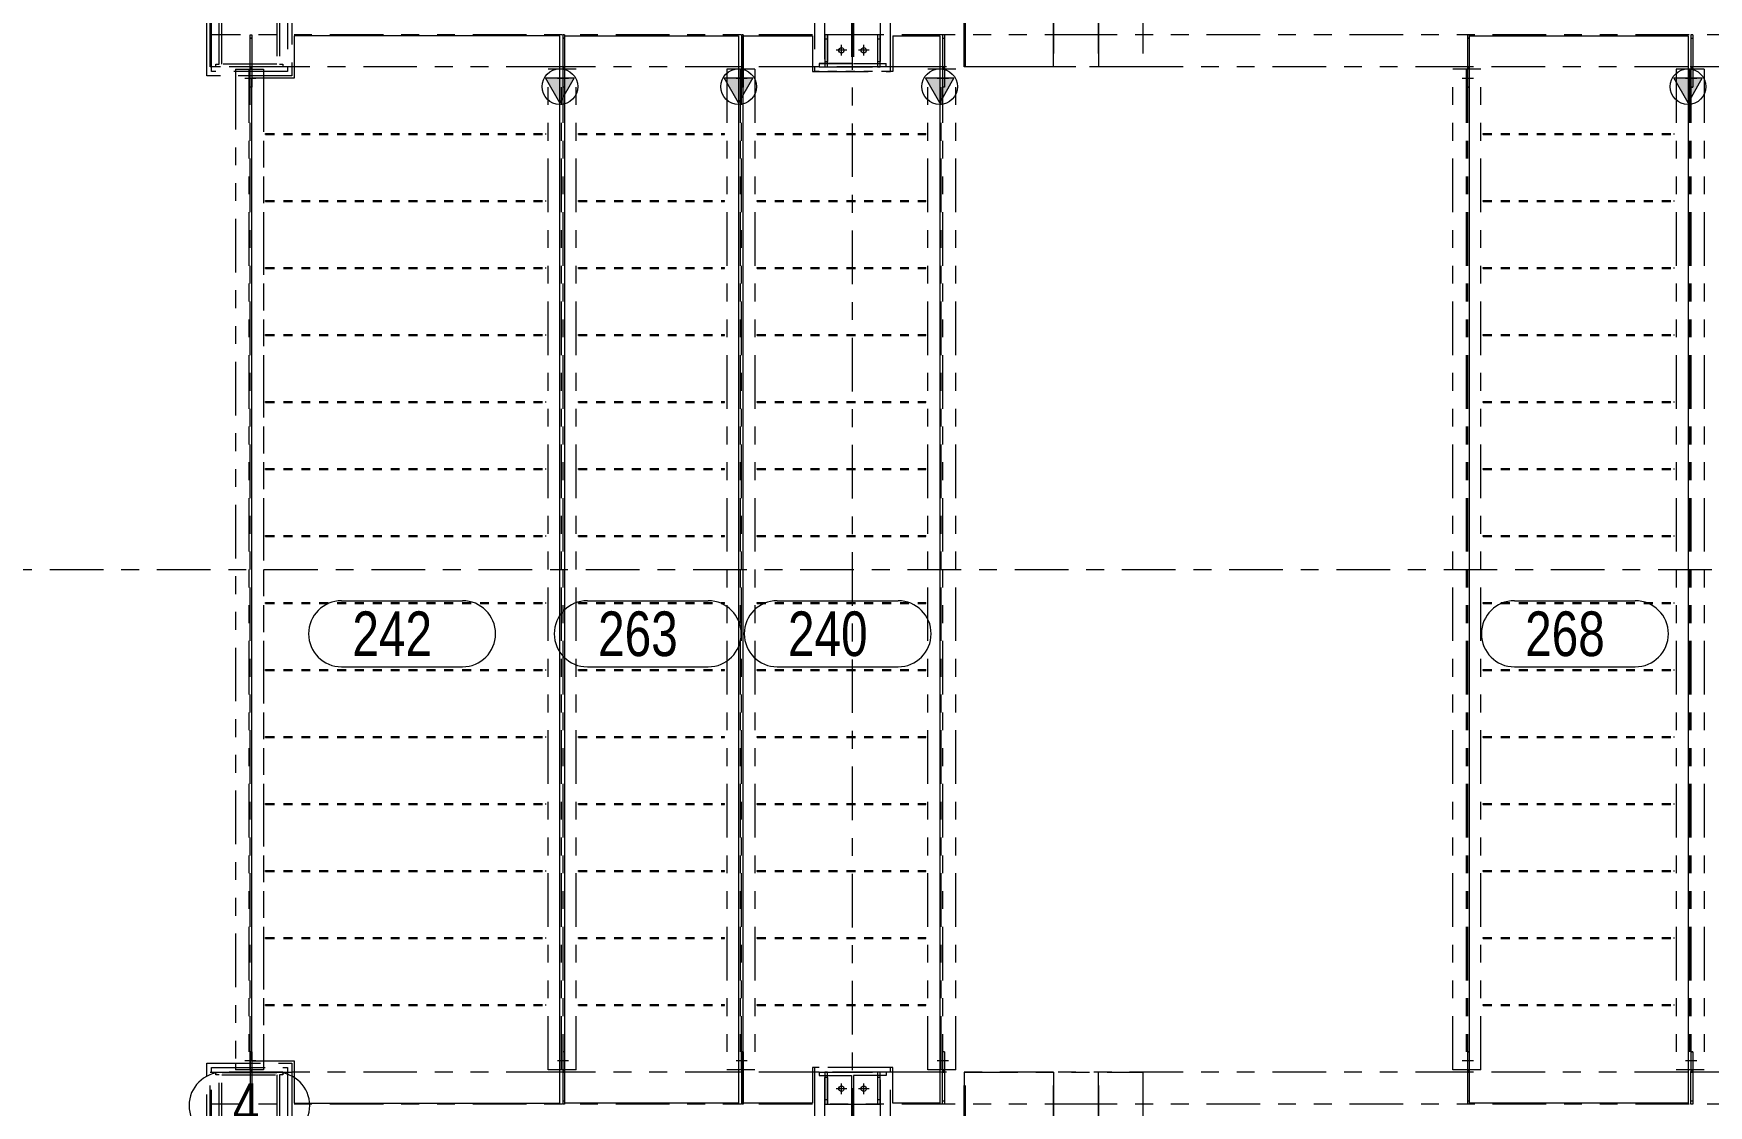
# Model space of a CAD drawing. Header units: millimetres. Extents: x 6786 to 7380, y -302 to 118.
# Drawn here: x 6848.4 to 6942.2, y -106 to -46 of the extents above; entities that cross this region are included whole.
import ezdxf

# ---------------------------------------------------------------- set-up
doc = ezdxf.new("R2010")
doc.units = ezdxf.units.MM
for name, pattern in [('XKITLINE00', [0]), ('XKITLINE02', [4, 2, -2]), ('XKITLINE03', [6, 3, -1, 1, -1]), ('XKITLINE04', [3, 0.5, -0.5, 0.5, -0.5, 0.5, -0.5]), ('XKITLINE05', [8, 3, -1, 1, -1, 1, -1])]:
    doc.linetypes.add(name, pattern=pattern)
for name, color, linetype, lineweight in [('Bolt', 7, 'Continuous', 0), ('Part', 2, 'Continuous', 0), ('PartMark', 3, 'Continuous', 0), ('S-GRID', 1, 'Continuous', 0)]:
    doc.layers.add(name, color=color, linetype=linetype, lineweight=lineweight)
doc.styles.add('Arial', font='arial.ttf')

msp = doc.modelspace()

# ---------------------------------------------------------------- hatches: boundary and pattern name
at = {"layer": 'Part'}
for points in [[(6877.084, -48.505), (6878.684, -48.505), (6877.884, -49.905)], [(6887.084, -48.505), (6888.684, -48.505), (6887.884, -49.905)], [(6898.334, -48.505), (6899.934, -48.505), (6899.134, -49.905)], [(6940.209, -48.505), (6941.809, -48.505), (6941.009, -49.905)]]:
    msp.add_hatch(color=7, dxfattribs=at).paths.add_polyline_path(points, flags=17)

# ---------------------------------------------------------------- linework, layer by layer
at = {"layer": 'Bolt', "color": 7, "linetype": 'XKITLINE00', "lineweight": 0}
for p, q in [((6893.634, -47.267), (6893.634, -46.667)), ((6894.884, -47.267), (6894.884, -46.667)), ((6893.934, -46.967), (6893.334, -46.967)), ((6895.184, -46.967), (6894.584, -46.967)), ((6893.634, -105.392), (6893.634, -104.792)), ((6894.884, -105.392), (6894.884, -104.792)), ((6893.934, -105.092), (6893.334, -105.092)), ((6895.184, -105.092), (6894.584, -105.092))]:
    msp.add_line(p, q, dxfattribs=at)
at = {"layer": 'Bolt', "color": 7, "linetype": 'XKITLINE02', "lineweight": 0}
for p, q in [((6860.246, -48.53), (6860.871, -48.53)), ((6860.246, -48.53), (6860.871, -48.53)), ((6877.746, -48.53), (6878.371, -48.53)), ((6877.746, -48.53), (6878.371, -48.53)), ((6887.746, -48.53), (6888.371, -48.53)), ((6887.746, -48.53), (6888.371, -48.53)), ((6898.996, -48.53), (6899.621, -48.53)), ((6898.996, -48.53), (6899.621, -48.53)), ((6928.371, -48.53), (6928.996, -48.53)), ((6928.371, -48.53), (6928.996, -48.53)), ((6940.871, -48.53), (6941.496, -48.53)), ((6940.871, -48.53), (6941.496, -48.53)), ((6860.871, -103.53), (6860.246, -103.53)), ((6860.871, -103.53), (6860.246, -103.53)), ((6878.371, -103.53), (6877.746, -103.53)), ((6878.371, -103.53), (6877.746, -103.53)), ((6888.371, -103.53), (6887.746, -103.53)), ((6888.371, -103.53), (6887.746, -103.53)), ((6899.621, -103.53), (6898.996, -103.53)), ((6899.621, -103.53), (6898.996, -103.53)), ((6928.996, -103.53), (6928.371, -103.53)), ((6928.996, -103.53), (6928.371, -103.53)), ((6941.496, -103.53), (6940.871, -103.53)), ((6941.496, -103.53), (6940.871, -103.53))]:
    msp.add_line(p, q, dxfattribs=at)
at = {"layer": 'Bolt', "color": 7, "linetype": 'XKITLINE00', "lineweight": 0}
for centre in [(6893.634, -46.967), (6894.884, -46.967), (6893.634, -105.092), (6894.884, -105.092)]:
    msp.add_circle(centre, 0.15, dxfattribs=at)
at = {"layer": 'Part', "color": 6, "linetype": 'XKITLINE05', "lineweight": 0}
for p, q in [((6858.134, -48.405), (6858.134, -43.655)), ((6858.384, -48.155), (6858.384, -43.905)), ((6862.634, -43.905), (6862.634, -48.155)), ((6862.884, -43.655), (6862.884, -48.405)), ((6892.134, -43.905), (6892.134, -48.155)), ((6896.384, -48.155), (6896.384, -43.905)), ((6858.321, -47.905), (6858.321, -44.155)), ((6858.821, -47.755), (6858.821, -44.305)), ((6858.971, -47.755), (6858.971, -44.305)), ((6862.046, -44.305), (6862.046, -47.755)), ((6862.196, -44.305), (6862.196, -47.755)), ((6892.696, -44.467), (6892.696, -47.592)), ((6894.196, -44.342), (6894.196, -47.717)), ((6894.321, -44.342), (6894.321, -47.717)), ((6895.821, -47.592), (6895.821, -44.467)), ((6900.509, -44.155), (6900.509, -47.905)), ((6900.509, -47.905), (6900.509, -44.155)), ((6900.588, -47.905), (6900.588, -44.155)), ((6905.509, -44.155), (6905.509, -47.905)), ((6905.509, -47.905), (6905.509, -44.155)), ((6908.009, -44.155), (6908.009, -47.905)), ((6908.049, -47.905), (6908.049, -44.155)), ((6910.509, -44.155), (6910.509, -47.905)), ((6910.509, -44.155), (6910.509, -47.905)), ((6908.009, -46.105), (6858.321, -46.105)), ((6860.546, -49.03), (6860.546, -46.105)), ((6860.546, -46.105), (6860.646, -46.105)), ((6860.546, -46.292), (6860.646, -46.292)), ((6860.646, -46.292), (6860.546, -46.292)), ((6860.646, -46.105), (6860.646, -49.03)), ((6878.046, -46.105), (6878.046, -47.905)), ((6878.146, -46.105), (6878.046, -46.105)), ((6878.046, -46.292), (6878.146, -46.292)), ((6878.146, -46.292), (6878.046, -46.292)), ((6878.146, -46.105), (6878.146, -49.03)), ((6888.046, -46.105), (6888.046, -47.905)), ((6888.146, -46.105), (6888.046, -46.105)), ((6888.046, -46.292), (6888.146, -46.292)), ((6888.146, -46.292), (6888.046, -46.292)), ((6888.146, -46.105), (6888.146, -49.03)), ((6892.859, -46.105), (6892.709, -46.105)), ((6892.709, -46.105), (6892.709, -47.905)), ((6892.859, -46.355), (6892.709, -46.355)), ((6892.859, -47.905), (6892.859, -46.105)), ((6892.871, -47.592), (6892.871, -46.086)), ((6892.871, -46.086), (6895.646, -46.086)), ((6895.646, -46.086), (6895.646, -47.592)), ((6895.809, -46.105), (6895.659, -46.105)), ((6895.659, -46.105), (6895.659, -47.905)), ((6895.809, -46.355), (6895.659, -46.355)), ((6895.809, -47.905), (6895.809, -46.105)), ((6899.296, -46.105), (6899.296, -47.905)), ((6899.396, -46.105), (6899.296, -46.105)), ((6899.296, -46.292), (6899.396, -46.292)), ((6899.296, -46.292), (6899.396, -46.292)), ((6899.396, -46.105), (6899.396, -47.905)), ((6908.009, -45.955), (6908.009, -46.105)), ((6908.009, -45.955), (6908.009, -46.105)), ((6957.071, -46.105), (6908.009, -46.105)), ((6928.671, -46.105), (6928.671, -47.905)), ((6928.771, -46.105), (6928.671, -46.105)), ((6928.671, -46.292), (6928.771, -46.292)), ((6928.771, -46.292), (6928.671, -46.292)), ((6928.771, -46.105), (6928.771, -49.03)), ((6941.171, -46.105), (6941.171, -47.905)), ((6941.271, -46.105), (6941.171, -46.105)), ((6941.171, -46.292), (6941.271, -46.292)), ((6941.171, -46.292), (6941.271, -46.292)), ((6941.271, -46.105), (6941.271, -47.905)), ((6858.634, -47.905), (6858.634, -47.755)), ((6858.634, -47.755), (6858.821, -47.755)), ((6862.046, -47.755), (6858.971, -47.755)), ((6862.196, -47.755), (6862.384, -47.755)), ((6862.384, -47.755), (6862.384, -47.905)), ((6894.196, -47.717), (6892.384, -47.717)), ((6892.384, -47.717), (6892.384, -47.905)), ((6892.384, -47.717), (6894.196, -47.717)), ((6892.696, -47.592), (6892.871, -47.592)), ((6894.321, -47.717), (6896.134, -47.717)), ((6894.321, -47.717), (6896.134, -47.717)), ((6895.646, -47.592), (6895.821, -47.592)), ((6896.134, -47.905), (6896.134, -47.717)), ((6862.884, -48.405), (6858.134, -48.405)), ((6862.884, -47.905), (6858.321, -47.905)), ((6862.634, -48.155), (6858.384, -48.155)), ((6862.384, -47.905), (6858.634, -47.905)), ((6859.727, -48.03), (6861.29, -48.03)), ((6859.727, -48.03), (6859.727, -48.405)), ((6859.727, -48.405), (6859.727, -103.655)), ((6860.471, -48.03), (6860.471, -104.03)), ((6860.646, -47.905), (6860.546, -47.905)), ((6860.546, -47.905), (6860.646, -47.905)), ((6860.646, -47.905), (6860.546, -47.905)), ((6860.546, -47.905), (6860.646, -47.905)), ((6860.546, -47.967), (6860.646, -47.967)), ((6860.546, -47.967), (6860.646, -47.967)), ((6860.546, -104.03), (6860.546, -48.03)), ((6861.29, -48.03), (6861.29, -104.03)), ((6861.29, -48.405), (6861.29, -48.53)), ((6861.29, -48.53), (6861.29, -103.53)), ((6863.009, -47.905), (6862.884, -47.905)), ((6877.884, -47.905), (6863.009, -47.905)), ((6877.227, -104.03), (6877.227, -48.03)), ((6877.884, -48.03), (6877.227, -48.03)), ((6878.134, -47.905), (6877.884, -47.905)), ((6878.134, -48.03), (6877.884, -48.03)), ((6877.971, -104.03), (6877.971, -48.03)), ((6878.046, -47.905), (6878.046, -48.03)), ((6878.146, -47.905), (6878.046, -47.905)), ((6878.046, -47.905), (6878.146, -47.905)), ((6878.146, -47.905), (6878.046, -47.905)), ((6878.046, -47.905), (6878.146, -47.905)), ((6878.046, -47.967), (6878.134, -47.967)), ((6878.146, -47.967), (6878.046, -47.967)), ((6878.046, -48.03), (6878.046, -104.03)), ((6878.046, -48.03), (6878.046, -49.03)), ((6887.884, -47.905), (6878.134, -47.905)), ((6878.79, -48.03), (6878.134, -48.03)), ((6878.79, -104.03), (6878.79, -48.03)), ((6887.884, -48.03), (6887.227, -48.03)), ((6887.227, -48.03), (6887.227, -104.03)), ((6888.134, -47.905), (6887.884, -47.905)), ((6888.134, -48.03), (6887.884, -48.03)), ((6887.971, -48.03), (6887.971, -104.03)), ((6888.046, -47.905), (6888.046, -48.03)), ((6888.146, -47.905), (6888.046, -47.905)), ((6888.046, -47.905), (6888.146, -47.905)), ((6888.146, -47.905), (6888.046, -47.905)), ((6888.046, -47.905), (6888.146, -47.905)), ((6888.046, -47.967), (6888.134, -47.967)), ((6888.146, -47.967), (6888.046, -47.967)), ((6888.79, -48.03), (6888.046, -48.03)), ((6888.046, -104.03), (6888.046, -48.03)), ((6888.046, -48.03), (6888.046, -49.03)), ((6892.009, -47.905), (6888.134, -47.905)), ((6888.79, -48.03), (6888.79, -104.03)), ((6892.134, -47.905), (6892.009, -47.905)), ((6896.384, -47.905), (6892.134, -47.905)), ((6892.134, -48.155), (6896.384, -48.155)), ((6892.384, -47.905), (6896.134, -47.905)), ((6892.384, -47.905), (6896.134, -47.905)), ((6892.709, -47.905), (6892.859, -47.905)), ((6895.659, -47.905), (6895.809, -47.905)), ((6896.509, -47.905), (6896.384, -47.905)), ((6899.134, -47.905), (6896.509, -47.905)), ((6898.477, -104.03), (6898.477, -48.03)), ((6899.134, -48.03), (6898.477, -48.03)), ((6905.509, -47.905), (6899.134, -47.905)), ((6900.04, -48.03), (6899.134, -48.03)), ((6899.221, -104.03), (6899.221, -48.03)), ((6899.296, -47.905), (6899.296, -48.03)), ((6899.396, -47.905), (6899.296, -47.905)), ((6899.296, -47.905), (6899.396, -47.905)), ((6899.396, -47.905), (6899.296, -47.905)), ((6899.296, -47.905), (6899.396, -47.905)), ((6899.396, -47.967), (6899.296, -47.967)), ((6899.296, -47.967), (6899.396, -47.967)), ((6899.296, -48.03), (6899.296, -104.03)), ((6899.296, -48.03), (6899.296, -49.03)), ((6899.396, -47.905), (6899.396, -47.908)), ((6899.396, -47.908), (6899.396, -47.917)), ((6899.396, -47.917), (6899.396, -47.908)), ((6899.396, -47.948), (6899.396, -47.917)), ((6899.396, -47.948), (6899.396, -48.03)), ((6899.396, -48.03), (6899.396, -49.03)), ((6900.04, -104.03), (6900.04, -48.03)), ((6910.509, -47.905), (6900.509, -47.905)), ((6928.759, -47.905), (6905.509, -47.905)), ((6928.759, -48.03), (6927.852, -48.03)), ((6927.852, -104.03), (6927.852, -48.03)), ((6928.596, -48.03), (6928.596, -104.03)), ((6928.671, -47.905), (6928.671, -48.03)), ((6928.771, -47.905), (6928.671, -47.905)), ((6928.671, -47.905), (6928.771, -47.905)), ((6928.771, -47.905), (6928.671, -47.905)), ((6928.671, -47.905), (6928.771, -47.905)), ((6928.671, -47.967), (6928.759, -47.967)), ((6928.771, -47.967), (6928.671, -47.967)), ((6928.671, -48.03), (6928.671, -104.03)), ((6928.671, -48.03), (6928.671, -49.03)), ((6941.009, -47.905), (6928.759, -47.905)), ((6929.415, -48.03), (6928.759, -48.03)), ((6929.415, -104.03), (6929.415, -48.03)), ((6941.009, -48.03), (6940.352, -48.03)), ((6940.352, -48.03), (6940.352, -104.03)), ((6952.134, -47.905), (6941.009, -47.905)), ((6941.915, -48.03), (6941.009, -48.03)), ((6941.096, -48.03), (6941.096, -104.03)), ((6941.171, -47.905), (6941.171, -48.03)), ((6941.271, -47.905), (6941.171, -47.905)), ((6941.171, -47.905), (6941.271, -47.905)), ((6941.271, -47.905), (6941.171, -47.905)), ((6941.171, -47.905), (6941.271, -47.905)), ((6941.271, -47.967), (6941.171, -47.967)), ((6941.171, -47.967), (6941.271, -47.967)), ((6941.171, -48.03), (6941.171, -104.03)), ((6941.171, -48.03), (6941.171, -49.03)), ((6941.271, -47.905), (6941.271, -47.908)), ((6941.271, -47.908), (6941.271, -47.917)), ((6941.271, -47.917), (6941.271, -47.908)), ((6941.271, -47.948), (6941.271, -47.917)), ((6941.271, -47.948), (6941.271, -48.03)), ((6941.271, -48.03), (6941.271, -49.03)), ((6941.915, -48.03), (6941.915, -104.03)), ((6860.646, -49.03), (6860.546, -49.03)), ((6878.146, -49.03), (6878.046, -49.03)), ((6888.146, -49.03), (6888.046, -49.03)), ((6899.396, -49.03), (6899.296, -49.03)), ((6928.771, -49.03), (6928.671, -49.03)), ((6928.671, -49.03), (6928.771, -49.03)), ((6941.271, -49.03), (6941.171, -49.03)), ((6941.171, -49.03), (6941.271, -49.03)), ((6860.546, -103.03), (6860.546, -105.955)), ((6860.646, -103.03), (6860.546, -103.03)), ((6860.646, -103.03), (6860.646, -105.955)), ((6878.146, -103.03), (6878.046, -103.03)), ((6878.046, -103.03), (6878.046, -104.03)), ((6878.146, -103.03), (6878.146, -105.955)), ((6888.146, -103.03), (6888.046, -103.03)), ((6888.046, -103.03), (6888.046, -104.03)), ((6888.146, -103.03), (6888.146, -105.955)), ((6899.396, -103.03), (6899.296, -103.03)), ((6899.296, -103.03), (6899.296, -104.03)), ((6899.396, -103.03), (6899.396, -104.03)), ((6928.771, -103.03), (6928.671, -103.03)), ((6928.671, -103.03), (6928.671, -104.03)), ((6928.671, -103.03), (6928.771, -103.03)), ((6928.771, -103.03), (6928.771, -105.955)), ((6941.271, -103.03), (6941.171, -103.03)), ((6941.171, -103.03), (6941.171, -104.03)), ((6941.171, -103.03), (6941.271, -103.03)), ((6941.271, -103.03), (6941.271, -104.03)), ((6858.134, -103.655), (6862.884, -103.655)), ((6858.134, -108.405), (6858.134, -103.655)), ((6858.384, -103.905), (6862.634, -103.905)), ((6858.384, -108.155), (6858.384, -103.905)), ((6859.727, -103.655), (6859.727, -104.03)), ((6861.29, -104.03), (6859.727, -104.03)), ((6861.29, -103.53), (6861.29, -103.655)), ((6861.29, -103.655), (6861.29, -104.03)), ((6862.634, -103.905), (6862.634, -108.155)), ((6862.884, -103.655), (6862.884, -108.405)), ((6877.884, -104.03), (6877.227, -104.03)), ((6878.134, -104.03), (6877.884, -104.03)), ((6878.046, -104.03), (6878.046, -104.152)), ((6878.79, -104.03), (6878.134, -104.03)), ((6887.884, -104.03), (6887.227, -104.03)), ((6888.134, -104.03), (6887.884, -104.03)), ((6888.79, -104.03), (6888.046, -104.03)), ((6888.046, -104.03), (6888.046, -104.152)), ((6892.134, -103.905), (6892.134, -108.155)), ((6896.384, -103.905), (6892.134, -103.905)), ((6896.384, -108.155), (6896.384, -103.905)), ((6899.134, -104.03), (6898.477, -104.03)), ((6900.04, -104.03), (6899.134, -104.03)), ((6899.296, -104.03), (6899.296, -104.152)), ((6899.396, -104.03), (6899.396, -104.092)), ((6928.759, -104.03), (6927.852, -104.03)), ((6928.671, -104.03), (6928.671, -104.152)), ((6929.415, -104.03), (6928.759, -104.03)), ((6941.009, -104.03), (6940.352, -104.03)), ((6941.915, -104.03), (6941.009, -104.03)), ((6941.171, -104.03), (6941.171, -104.152)), ((6941.271, -104.03), (6941.271, -104.092)), ((6858.321, -107.905), (6858.321, -104.155)), ((6858.321, -104.155), (6862.884, -104.155)), ((6862.384, -104.155), (6858.634, -104.155)), ((6858.634, -104.305), (6858.634, -104.155)), ((6858.821, -104.305), (6858.634, -104.305)), ((6858.821, -107.755), (6858.821, -104.305)), ((6858.971, -107.755), (6858.971, -104.305)), ((6858.971, -104.305), (6862.046, -104.305)), ((6860.546, -104.092), (6860.646, -104.092)), ((6860.546, -104.092), (6860.646, -104.092)), ((6860.646, -104.155), (6860.546, -104.155)), ((6860.546, -104.155), (6860.646, -104.155)), ((6860.646, -104.155), (6860.546, -104.155)), ((6860.546, -104.155), (6860.646, -104.155)), ((6862.046, -104.305), (6862.046, -107.755)), ((6862.384, -104.305), (6862.196, -104.305)), ((6862.196, -104.305), (6862.196, -107.755)), ((6862.384, -104.155), (6862.384, -104.305)), ((6863.009, -104.155), (6862.884, -104.155)), ((6877.884, -104.155), (6863.009, -104.155)), ((6878.134, -104.155), (6877.884, -104.155)), ((6878.046, -104.092), (6878.134, -104.092)), ((6878.046, -104.152), (6878.046, -104.155)), ((6878.046, -104.152), (6878.046, -105.955)), ((6878.046, -104.155), (6878.146, -104.155)), ((6878.146, -104.155), (6878.046, -104.155)), ((6878.146, -104.155), (6878.046, -104.155)), ((6878.046, -104.155), (6878.146, -104.155)), ((6878.146, -104.092), (6878.134, -104.092)), ((6887.884, -104.155), (6878.134, -104.155)), ((6888.134, -104.155), (6887.884, -104.155)), ((6888.046, -104.092), (6888.134, -104.092)), ((6888.046, -104.152), (6888.046, -104.155)), ((6888.046, -104.152), (6888.046, -105.955)), ((6888.046, -104.155), (6888.146, -104.155)), ((6888.146, -104.155), (6888.046, -104.155)), ((6888.146, -104.155), (6888.046, -104.155)), ((6888.046, -104.155), (6888.146, -104.155)), ((6888.146, -104.092), (6888.134, -104.092)), ((6892.009, -104.155), (6888.134, -104.155)), ((6892.134, -104.155), (6892.009, -104.155)), ((6896.384, -104.155), (6892.134, -104.155)), ((6896.134, -104.155), (6892.384, -104.155)), ((6892.384, -104.155), (6892.384, -104.342)), ((6892.384, -104.155), (6896.134, -104.155)), ((6892.384, -104.342), (6894.196, -104.342)), ((6892.384, -104.342), (6894.196, -104.342)), ((6892.871, -104.467), (6892.696, -104.467)), ((6892.696, -104.467), (6892.696, -107.592)), ((6892.859, -104.155), (6892.709, -104.155)), ((6892.709, -104.155), (6892.709, -105.955)), ((6892.859, -105.955), (6892.859, -104.155)), ((6892.871, -105.974), (6892.871, -104.467)), ((6894.196, -104.342), (6894.196, -107.717)), ((6894.321, -104.342), (6894.321, -107.717)), ((6896.134, -104.342), (6894.321, -104.342)), ((6896.134, -104.342), (6894.321, -104.342)), ((6895.646, -104.467), (6895.646, -105.974)), ((6895.821, -104.467), (6895.646, -104.467)), ((6895.809, -104.155), (6895.659, -104.155)), ((6895.659, -104.155), (6895.659, -105.955)), ((6895.809, -105.955), (6895.809, -104.155)), ((6895.821, -107.592), (6895.821, -104.467)), ((6896.134, -104.155), (6896.134, -104.342)), ((6896.509, -104.155), (6896.384, -104.155)), ((6899.134, -104.155), (6896.509, -104.155)), ((6905.509, -104.155), (6899.134, -104.155)), ((6899.296, -104.092), (6899.396, -104.092)), ((6899.296, -104.092), (6899.396, -104.092)), ((6899.296, -104.152), (6899.296, -104.155)), ((6899.296, -105.955), (6899.296, -104.152)), ((6899.296, -104.155), (6899.396, -104.155)), ((6899.396, -104.155), (6899.296, -104.155)), ((6899.396, -104.155), (6899.296, -104.155)), ((6899.296, -104.155), (6899.396, -104.155)), ((6899.396, -104.092), (6899.396, -104.155)), ((6899.396, -104.112), (6899.396, -105.955)), ((6900.509, -104.155), (6900.509, -107.905)), ((6900.509, -104.155), (6910.509, -104.155)), ((6900.509, -107.905), (6900.509, -104.155)), ((6900.588, -107.905), (6900.588, -104.155)), ((6905.509, -104.155), (6905.509, -107.905)), ((6928.759, -104.155), (6905.509, -104.155)), ((6905.509, -107.905), (6905.509, -104.155)), ((6908.009, -104.155), (6908.009, -107.905)), ((6908.049, -107.905), (6908.049, -104.155)), ((6910.509, -104.155), (6910.509, -107.905)), ((6910.509, -104.155), (6910.509, -107.905)), ((6928.671, -104.092), (6928.759, -104.092)), ((6928.671, -104.152), (6928.671, -104.155)), ((6928.671, -104.152), (6928.671, -105.955)), ((6928.671, -104.155), (6928.771, -104.155)), ((6928.771, -104.155), (6928.671, -104.155)), ((6928.771, -104.155), (6928.671, -104.155)), ((6928.671, -104.155), (6928.771, -104.155)), ((6928.771, -104.092), (6928.759, -104.092)), ((6941.009, -104.155), (6928.759, -104.155)), ((6952.134, -104.155), (6941.009, -104.155)), ((6941.171, -104.092), (6941.271, -104.092)), ((6941.171, -104.092), (6941.271, -104.092)), ((6941.171, -104.152), (6941.171, -104.155)), ((6941.171, -105.955), (6941.171, -104.152)), ((6941.171, -104.155), (6941.271, -104.155)), ((6941.271, -104.155), (6941.171, -104.155)), ((6941.271, -104.155), (6941.171, -104.155)), ((6941.171, -104.155), (6941.271, -104.155)), ((6941.271, -104.092), (6941.271, -104.155)), ((6941.271, -104.112), (6941.271, -105.955)), ((6860.546, -105.767), (6860.646, -105.767)), ((6860.646, -105.767), (6860.546, -105.767)), ((6878.046, -105.767), (6878.146, -105.767)), ((6878.046, -105.767), (6878.146, -105.767)), ((6888.046, -105.767), (6888.146, -105.767)), ((6888.046, -105.767), (6888.146, -105.767)), ((6892.859, -105.705), (6892.709, -105.705)), ((6895.809, -105.705), (6895.659, -105.705)), ((6899.296, -105.767), (6899.396, -105.767)), ((6899.296, -105.767), (6899.396, -105.767)), ((6928.671, -105.767), (6928.771, -105.767)), ((6928.671, -105.767), (6928.771, -105.767)), ((6941.171, -105.767), (6941.271, -105.767)), ((6941.171, -105.767), (6941.271, -105.767)), ((6908.009, -105.955), (6858.321, -105.955)), ((6860.646, -105.955), (6860.546, -105.955)), ((6878.146, -105.955), (6878.046, -105.955)), ((6888.146, -105.955), (6888.046, -105.955)), ((6892.709, -105.955), (6892.859, -105.955)), ((6895.646, -105.974), (6892.871, -105.974)), ((6895.659, -105.955), (6895.809, -105.955)), ((6899.396, -105.955), (6899.296, -105.955)), ((6957.071, -105.955), (6908.009, -105.955)), ((6908.009, -105.955), (6908.009, -106.105)), ((6908.009, -105.955), (6908.009, -106.105)), ((6928.771, -105.955), (6928.671, -105.955)), ((6941.271, -105.955), (6941.171, -105.955))]:
    msp.add_line(p, q, dxfattribs=at)
at = {"layer": 'Part', "color": 7, "linetype": 'XKITLINE00', "lineweight": 0}
for p, q in [((6877.884, -46.155), (6863.009, -46.155)), ((6863.009, -46.155), (6863.009, -48.53)), ((6877.884, -105.905), (6877.884, -46.155)), ((6878.134, -46.155), (6878.134, -105.905)), ((6878.134, -46.155), (6887.884, -46.155)), ((6887.884, -46.155), (6887.884, -105.905)), ((6888.134, -105.905), (6888.134, -46.155)), ((6888.134, -46.155), (6892.009, -46.155)), ((6892.009, -46.155), (6892.009, -48.155)), ((6896.509, -46.155), (6899.134, -46.155)), ((6896.509, -46.155), (6896.509, -48.155)), ((6899.134, -46.155), (6899.134, -105.905)), ((6928.759, -46.155), (6928.759, -105.905)), ((6928.759, -46.155), (6941.009, -46.155)), ((6941.009, -46.155), (6941.009, -105.905)), ((6863.009, -48.53), (6860.634, -48.53)), ((6860.634, -48.53), (6860.634, -103.53)), ((6877.884, -49.905), (6877.084, -48.505)), ((6877.084, -48.505), (6878.684, -48.505)), ((6878.684, -48.505), (6877.884, -49.905)), ((6887.884, -49.905), (6887.084, -48.505)), ((6887.084, -48.505), (6888.684, -48.505)), ((6888.684, -48.505), (6887.884, -49.905)), ((6892.009, -48.155), (6892.134, -48.155)), ((6896.509, -48.155), (6896.384, -48.155)), ((6899.134, -49.905), (6898.334, -48.505)), ((6898.334, -48.505), (6899.934, -48.505)), ((6899.934, -48.505), (6899.134, -49.905)), ((6941.009, -49.905), (6940.209, -48.505)), ((6940.209, -48.505), (6941.809, -48.505)), ((6941.809, -48.505), (6941.009, -49.905)), ((6860.634, -103.53), (6863.009, -103.53)), ((6863.009, -103.53), (6863.009, -105.905)), ((6892.134, -103.905), (6892.009, -103.905)), ((6892.009, -103.905), (6892.009, -105.905)), ((6896.509, -103.905), (6896.384, -103.905)), ((6896.509, -105.905), (6896.509, -103.905)), ((6863.009, -105.905), (6877.884, -105.905)), ((6887.884, -105.905), (6878.134, -105.905)), ((6892.009, -105.905), (6888.134, -105.905)), ((6899.134, -105.905), (6896.509, -105.905)), ((6941.009, -105.905), (6928.759, -105.905))]:
    msp.add_line(p, q, dxfattribs=at)
at = {"layer": 'Part', "color": 2, "linetype": 'XKITLINE04', "lineweight": 0}
for p, q in [((6896.384, -48.155), (6892.134, -48.155)), ((6861.415, -51.686), (6861.415, -51.624)), ((6861.415, -51.624), (6877.102, -51.624)), ((6861.415, -51.686), (6877.102, -51.686)), ((6877.102, -51.686), (6877.102, -51.624)), ((6878.915, -51.686), (6878.915, -51.624)), ((6878.915, -51.624), (6887.102, -51.624)), ((6878.915, -51.686), (6887.102, -51.686)), ((6887.102, -51.686), (6887.102, -51.624)), ((6888.915, -51.686), (6888.915, -51.624)), ((6888.915, -51.624), (6898.352, -51.624)), ((6888.915, -51.686), (6898.352, -51.686)), ((6898.352, -51.686), (6898.352, -51.624)), ((6929.54, -51.686), (6929.54, -51.624)), ((6929.54, -51.624), (6940.227, -51.624)), ((6929.54, -51.686), (6940.227, -51.686)), ((6940.227, -51.686), (6940.227, -51.624)), ((6861.415, -55.436), (6861.415, -55.374)), ((6861.415, -55.374), (6877.102, -55.374)), ((6861.415, -55.436), (6877.102, -55.436)), ((6877.102, -55.436), (6877.102, -55.374)), ((6878.915, -55.436), (6878.915, -55.374)), ((6878.915, -55.374), (6887.102, -55.374)), ((6878.915, -55.436), (6887.102, -55.436)), ((6887.102, -55.436), (6887.102, -55.374)), ((6888.915, -55.436), (6888.915, -55.374)), ((6888.915, -55.374), (6898.352, -55.374)), ((6888.915, -55.436), (6898.352, -55.436)), ((6898.352, -55.436), (6898.352, -55.374)), ((6929.54, -55.436), (6929.54, -55.374)), ((6929.54, -55.374), (6940.227, -55.374)), ((6929.54, -55.436), (6940.227, -55.436)), ((6940.227, -55.436), (6940.227, -55.374)), ((6861.415, -59.186), (6861.415, -59.124)), ((6861.415, -59.124), (6877.102, -59.124)), ((6861.415, -59.186), (6877.102, -59.186)), ((6877.102, -59.186), (6877.102, -59.124)), ((6878.915, -59.186), (6878.915, -59.124)), ((6878.915, -59.124), (6887.102, -59.124)), ((6878.915, -59.186), (6887.102, -59.186)), ((6887.102, -59.186), (6887.102, -59.124)), ((6888.915, -59.186), (6888.915, -59.124)), ((6888.915, -59.124), (6898.352, -59.124)), ((6888.915, -59.186), (6898.352, -59.186)), ((6898.352, -59.186), (6898.352, -59.124)), ((6929.54, -59.186), (6929.54, -59.124)), ((6929.54, -59.124), (6940.227, -59.124)), ((6929.54, -59.186), (6940.227, -59.186)), ((6940.227, -59.186), (6940.227, -59.124)), ((6861.415, -62.936), (6861.415, -62.874)), ((6861.415, -62.874), (6877.102, -62.874)), ((6861.415, -62.936), (6877.102, -62.936)), ((6877.102, -62.936), (6877.102, -62.874)), ((6878.915, -62.936), (6878.915, -62.874)), ((6878.915, -62.874), (6887.102, -62.874)), ((6878.915, -62.936), (6887.102, -62.936)), ((6887.102, -62.936), (6887.102, -62.874)), ((6888.915, -62.936), (6888.915, -62.874)), ((6888.915, -62.874), (6898.352, -62.874)), ((6888.915, -62.936), (6898.352, -62.936)), ((6898.352, -62.936), (6898.352, -62.874)), ((6929.54, -62.936), (6929.54, -62.874)), ((6929.54, -62.874), (6940.227, -62.874)), ((6929.54, -62.936), (6940.227, -62.936)), ((6940.227, -62.936), (6940.227, -62.874)), ((6861.415, -66.686), (6861.415, -66.624)), ((6861.415, -66.624), (6877.102, -66.624)), ((6861.415, -66.686), (6877.102, -66.686)), ((6877.102, -66.686), (6877.102, -66.624)), ((6878.915, -66.686), (6878.915, -66.624)), ((6878.915, -66.624), (6887.102, -66.624)), ((6878.915, -66.686), (6887.102, -66.686)), ((6887.102, -66.686), (6887.102, -66.624)), ((6888.915, -66.686), (6888.915, -66.624)), ((6888.915, -66.624), (6898.352, -66.624)), ((6888.915, -66.686), (6898.352, -66.686)), ((6898.352, -66.686), (6898.352, -66.624)), ((6929.54, -66.686), (6929.54, -66.624)), ((6929.54, -66.624), (6940.227, -66.624)), ((6929.54, -66.686), (6940.227, -66.686)), ((6940.227, -66.686), (6940.227, -66.624)), ((6861.415, -70.436), (6861.415, -70.374)), ((6861.415, -70.374), (6877.102, -70.374)), ((6861.415, -70.436), (6877.102, -70.436)), ((6877.102, -70.436), (6877.102, -70.374)), ((6878.915, -70.436), (6878.915, -70.374)), ((6878.915, -70.374), (6887.102, -70.374)), ((6878.915, -70.436), (6887.102, -70.436)), ((6887.102, -70.436), (6887.102, -70.374)), ((6888.915, -70.436), (6888.915, -70.374)), ((6888.915, -70.374), (6898.352, -70.374)), ((6888.915, -70.436), (6898.352, -70.436)), ((6898.352, -70.436), (6898.352, -70.374)), ((6929.54, -70.436), (6929.54, -70.374)), ((6929.54, -70.374), (6940.227, -70.374)), ((6929.54, -70.436), (6940.227, -70.436)), ((6940.227, -70.436), (6940.227, -70.374)), ((6861.415, -74.186), (6861.415, -74.124)), ((6861.415, -74.124), (6877.102, -74.124)), ((6861.415, -74.186), (6877.102, -74.186)), ((6877.102, -74.186), (6877.102, -74.124)), ((6878.915, -74.186), (6878.915, -74.124)), ((6878.915, -74.124), (6887.102, -74.124)), ((6878.915, -74.186), (6887.102, -74.186)), ((6887.102, -74.186), (6887.102, -74.124)), ((6888.915, -74.186), (6888.915, -74.124)), ((6888.915, -74.124), (6898.352, -74.124)), ((6888.915, -74.186), (6898.352, -74.186)), ((6898.352, -74.186), (6898.352, -74.124)), ((6929.54, -74.186), (6929.54, -74.124)), ((6929.54, -74.124), (6940.227, -74.124)), ((6929.54, -74.186), (6940.227, -74.186)), ((6940.227, -74.186), (6940.227, -74.124)), ((6861.415, -77.936), (6861.415, -77.874)), ((6861.415, -77.874), (6877.102, -77.874)), ((6861.415, -77.936), (6877.102, -77.936)), ((6877.102, -77.936), (6877.102, -77.874)), ((6878.915, -77.936), (6878.915, -77.874)), ((6878.915, -77.874), (6887.102, -77.874)), ((6878.915, -77.936), (6887.102, -77.936)), ((6887.102, -77.936), (6887.102, -77.874)), ((6888.915, -77.936), (6888.915, -77.874)), ((6888.915, -77.874), (6898.352, -77.874)), ((6888.915, -77.936), (6898.352, -77.936)), ((6898.352, -77.936), (6898.352, -77.874)), ((6929.54, -77.936), (6929.54, -77.874)), ((6929.54, -77.874), (6940.227, -77.874)), ((6929.54, -77.936), (6940.227, -77.936)), ((6940.227, -77.936), (6940.227, -77.874)), ((6861.415, -81.686), (6861.415, -81.624)), ((6861.415, -81.624), (6877.102, -81.624)), ((6861.415, -81.686), (6877.102, -81.686)), ((6877.102, -81.686), (6877.102, -81.624)), ((6878.915, -81.686), (6878.915, -81.624)), ((6878.915, -81.624), (6887.102, -81.624)), ((6878.915, -81.686), (6887.102, -81.686)), ((6887.102, -81.686), (6887.102, -81.624)), ((6888.915, -81.686), (6888.915, -81.624)), ((6888.915, -81.624), (6898.352, -81.624)), ((6888.915, -81.686), (6898.352, -81.686)), ((6898.352, -81.686), (6898.352, -81.624)), ((6929.54, -81.686), (6929.54, -81.624)), ((6929.54, -81.624), (6940.227, -81.624)), ((6929.54, -81.686), (6940.227, -81.686)), ((6940.227, -81.686), (6940.227, -81.624)), ((6861.415, -85.436), (6861.415, -85.374)), ((6861.415, -85.374), (6877.102, -85.374)), ((6861.415, -85.436), (6877.102, -85.436)), ((6877.102, -85.436), (6877.102, -85.374)), ((6878.915, -85.436), (6878.915, -85.374)), ((6878.915, -85.374), (6887.102, -85.374)), ((6878.915, -85.436), (6887.102, -85.436)), ((6887.102, -85.436), (6887.102, -85.374)), ((6888.915, -85.436), (6888.915, -85.374)), ((6888.915, -85.374), (6898.352, -85.374)), ((6888.915, -85.436), (6898.352, -85.436)), ((6898.352, -85.436), (6898.352, -85.374)), ((6929.54, -85.436), (6929.54, -85.374)), ((6929.54, -85.374), (6940.227, -85.374)), ((6929.54, -85.436), (6940.227, -85.436)), ((6940.227, -85.436), (6940.227, -85.374)), ((6861.415, -89.186), (6861.415, -89.124)), ((6861.415, -89.124), (6877.102, -89.124)), ((6861.415, -89.186), (6877.102, -89.186)), ((6877.102, -89.186), (6877.102, -89.124)), ((6878.915, -89.186), (6878.915, -89.124)), ((6878.915, -89.124), (6887.102, -89.124)), ((6878.915, -89.186), (6887.102, -89.186)), ((6887.102, -89.186), (6887.102, -89.124)), ((6888.915, -89.186), (6888.915, -89.124)), ((6888.915, -89.124), (6898.352, -89.124)), ((6888.915, -89.186), (6898.352, -89.186)), ((6898.352, -89.186), (6898.352, -89.124)), ((6929.54, -89.186), (6929.54, -89.124)), ((6929.54, -89.124), (6940.227, -89.124)), ((6929.54, -89.186), (6940.227, -89.186)), ((6940.227, -89.186), (6940.227, -89.124)), ((6861.415, -92.936), (6861.415, -92.874)), ((6861.415, -92.874), (6877.102, -92.874)), ((6861.415, -92.936), (6877.102, -92.936)), ((6877.102, -92.936), (6877.102, -92.874)), ((6878.915, -92.936), (6878.915, -92.874)), ((6878.915, -92.874), (6887.102, -92.874)), ((6878.915, -92.936), (6887.102, -92.936)), ((6887.102, -92.936), (6887.102, -92.874)), ((6888.915, -92.936), (6888.915, -92.874)), ((6888.915, -92.874), (6898.352, -92.874)), ((6888.915, -92.936), (6898.352, -92.936)), ((6898.352, -92.936), (6898.352, -92.874)), ((6929.54, -92.936), (6929.54, -92.874)), ((6929.54, -92.874), (6940.227, -92.874)), ((6929.54, -92.936), (6940.227, -92.936)), ((6940.227, -92.936), (6940.227, -92.874)), ((6861.415, -96.686), (6861.415, -96.624)), ((6861.415, -96.624), (6877.102, -96.624)), ((6861.415, -96.686), (6877.102, -96.686)), ((6877.102, -96.686), (6877.102, -96.624)), ((6878.915, -96.686), (6878.915, -96.624)), ((6878.915, -96.624), (6887.102, -96.624)), ((6878.915, -96.686), (6887.102, -96.686)), ((6887.102, -96.686), (6887.102, -96.624)), ((6888.915, -96.686), (6888.915, -96.624)), ((6888.915, -96.624), (6898.352, -96.624)), ((6888.915, -96.686), (6898.352, -96.686)), ((6898.352, -96.686), (6898.352, -96.624)), ((6929.54, -96.686), (6929.54, -96.624)), ((6929.54, -96.624), (6940.227, -96.624)), ((6929.54, -96.686), (6940.227, -96.686)), ((6940.227, -96.686), (6940.227, -96.624)), ((6861.415, -100.436), (6861.415, -100.374)), ((6861.415, -100.374), (6877.102, -100.374)), ((6861.415, -100.436), (6877.102, -100.436)), ((6877.102, -100.436), (6877.102, -100.374)), ((6878.915, -100.436), (6878.915, -100.374)), ((6878.915, -100.374), (6887.102, -100.374)), ((6878.915, -100.436), (6887.102, -100.436)), ((6887.102, -100.436), (6887.102, -100.374)), ((6888.915, -100.436), (6888.915, -100.374)), ((6888.915, -100.374), (6898.352, -100.374)), ((6888.915, -100.436), (6898.352, -100.436)), ((6898.352, -100.436), (6898.352, -100.374)), ((6929.54, -100.436), (6929.54, -100.374)), ((6929.54, -100.374), (6940.227, -100.374)), ((6929.54, -100.436), (6940.227, -100.436)), ((6940.227, -100.436), (6940.227, -100.374)), ((6896.384, -103.905), (6892.134, -103.905))]:
    msp.add_line(p, q, dxfattribs=at)
at = {"layer": 'Part', "color": 7, "linetype": 'XKITLINE00', "lineweight": 0}
for centre in [(6877.884, -49.005), (6887.884, -49.005), (6899.134, -49.005), (6941.009, -49.005)]:
    msp.add_circle(centre, 1, dxfattribs=at)
at = {"layer": 'PartMark', "color": 1, "linetype": 'XKITLINE00', "lineweight": 0}
for p, q in [((6865.67, -77.777), (6872.433, -77.777)), ((6879.42, -77.777), (6886.183, -77.777)), ((6890.045, -77.777), (6896.808, -77.777)), ((6931.295, -77.777), (6938.058, -77.777)), ((6865.67, -81.477), (6872.433, -81.477)), ((6879.42, -81.477), (6886.183, -81.477)), ((6890.045, -81.477), (6896.808, -81.477)), ((6931.295, -81.477), (6938.058, -81.477)), ((6858.982, -104.18), (6862.036, -104.18))]:
    msp.add_line(p, q, dxfattribs=at)
for centre, start, end in [((6865.67, -79.627), 90, 270), ((6872.433, -79.627), 270, 90), ((6879.42, -79.627), 90, 270), ((6886.183, -79.627), 270, 90), ((6890.045, -79.627), 90, 270), ((6896.808, -79.627), 270, 90), ((6931.295, -79.627), 90, 270), ((6938.058, -79.627), 270, 90), ((6858.982, -106.03), 90, 270), ((6862.036, -106.03), 270, 90)]:
    msp.add_arc(centre, 1.85, start, end, dxfattribs=at)
at = {"layer": 'S-GRID', "color": 4, "linetype": 'XKITLINE03', "lineweight": 0}
for p, q in [((6894.259, -234.061), (6894.259, 80.155)), ((6837.336, -76.03), (7235.007, -76.03))]:
    msp.add_line(p, q, dxfattribs=at)

# ---------------------------------------------------------------- texts
at = {"layer": 'PartMark', "color": 7, "style": 'Arial', "width": 0.765}
for s, p in [('242', (6866.27, -80.877)), ('263', (6880.02, -80.877)), ('240', (6890.645, -80.877)), ('268', (6931.895, -80.877)), ('4', (6859.582, -107.28))]:
    msp.add_text(s, height=2.5, dxfattribs=at).set_placement(p)

doc.saveas('drawing.dxf')
